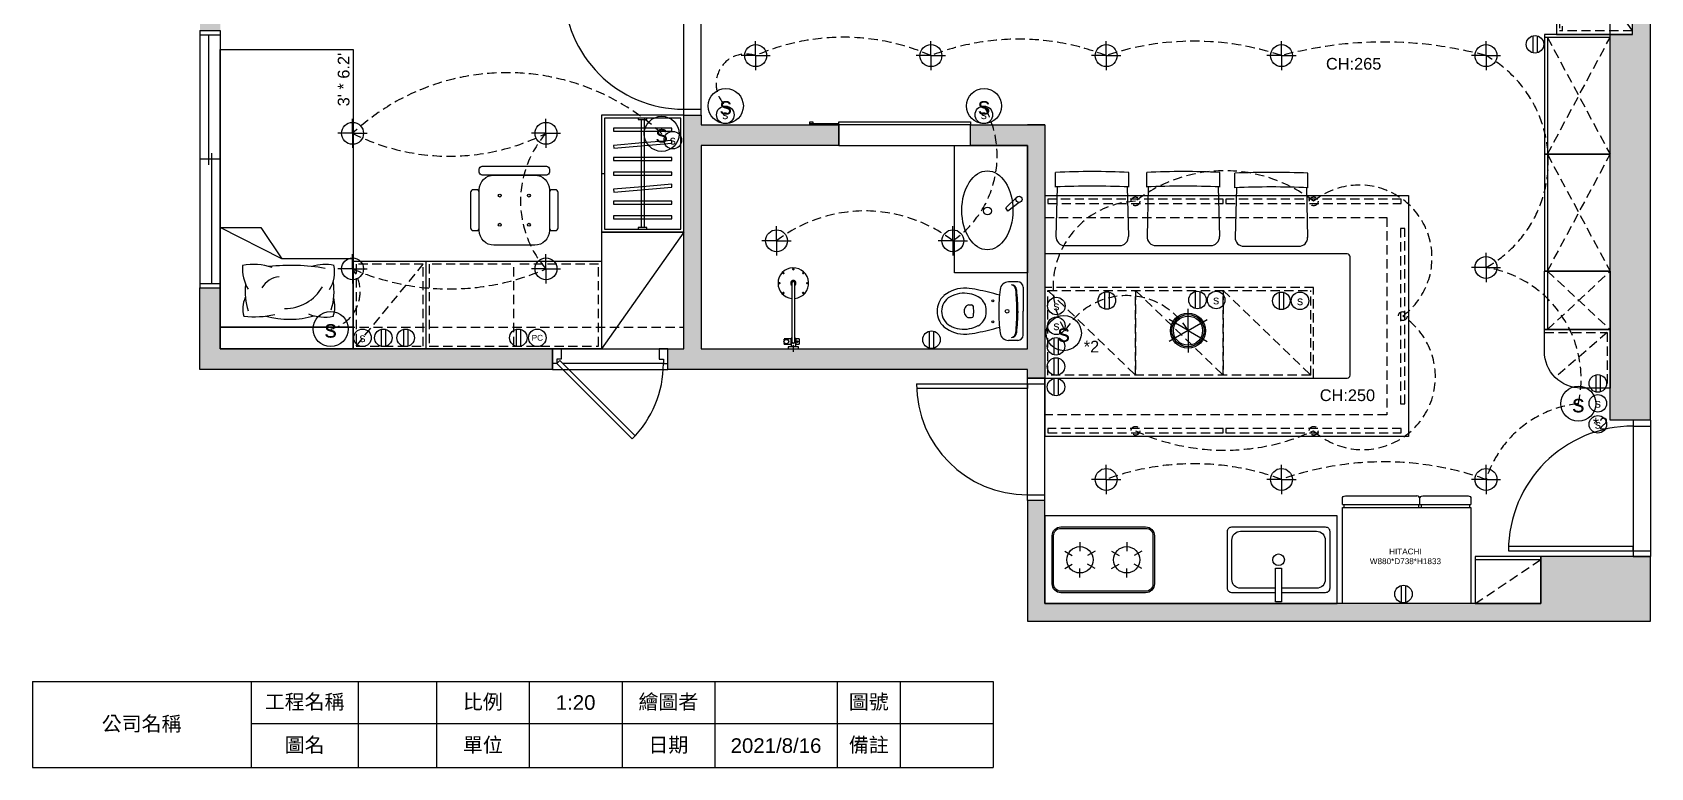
# Model space of a CAD drawing. Header units: millimetres. Extents: x 415 to 6095, y -1431 to 2703.
# Drawn here: x 2355 to 3463, y -335 to 168 of the extents above; entities that cross this region are included whole.
import ezdxf
from ezdxf.enums import TextEntityAlignment as Align
from ezdxf.lldxf.tags import DXFTag

# ---------------------------------------------------------------- set-up
doc = ezdxf.new("R2010")
doc.units = ezdxf.units.MM
doc.linetypes.add('HIDDEN', pattern=[9.525, 6.35, -3.175])
for name, color, linetype in [('02-結構樑', 251, 'HIDDEN'), ('03-結構牆', 8, 'Continuous'), ('04-門線', 94, 'Continuous'), ('05-窗線', 150, 'Continuous'), ('06-傢俱', 6, 'Continuous'), ('12-天花板', 120, 'Continuous'), ('13-線', 40, 'Continuous'), ('14-燈具', 40, 'Continuous')]:
    doc.layers.add(name, color=color, linetype=linetype)
doc.styles.get("Standard").update_dxf_attribs({"font": 'arial.ttf'})
tags = doc.linetypes.add('CENTER2', pattern=[28.575, 19.05, -3.175, 3.175, -3.175]).pattern_tags.tags
tags[10:11] = [DXFTag(74, 4), DXFTag(75, 0), DXFTag(340, '0'), DXFTag(46, 0.0), DXFTag(50, 0.0), DXFTag(44, 0.0), DXFTag(45, 0.0)]
tags[8:9] = [DXFTag(74, 4), DXFTag(75, 0), DXFTag(340, '0'), DXFTag(46, 0.0), DXFTag(50, 0.0), DXFTag(44, 0.0), DXFTag(45, 0.0)]
tags[6:7] = [DXFTag(74, 4), DXFTag(75, 0), DXFTag(340, '0'), DXFTag(46, 0.0), DXFTag(50, 0.0), DXFTag(44, 0.0), DXFTag(45, 0.0)]
tags[4:5] = [DXFTag(74, 4), DXFTag(75, 0), DXFTag(340, '0'), DXFTag(46, 0.0), DXFTag(50, 0.0), DXFTag(44, 0.0), DXFTag(45, 0.0)]

# ---------------------------------------------------------------- blocks, each defined once
blk = doc.blocks.new('門83')
at = {"layer": '04-門線'}
for p, q in [((-12, 0), (0, 0)), ((-12, -83.8), (-12, 0)), ((-12, -4), (0, -4)), ((0, -83.8), (0, 0)), ((-12, -79.8), (0, -79.8)), ((0, -83.8), (-12, -83.8))]:
    blk.add_line(p, q, dxfattribs=at)
blk.add_lwpolyline([(-87.8, -4), (-12, -4), (-12, -7), (-87.7, -7)], dxfattribs=at)
blk.add_arc((-12, -4), 75.8, 180, 270, dxfattribs=at)
blk = doc.blocks.new('門93')
at = {"layer": '04-門線'}
for p, q in [((0, 0), (-12, 0)), ((-12, 0), (-12, -93.3)), ((0, 0), (0, -93.3)), ((-12, -4), (0, -4)), ((-12, -89.3), (0, -89.3)), ((-12, -93.3), (0, -93.3))]:
    blk.add_line(p, q, dxfattribs=at)
blk.add_lwpolyline([(-97.3, -89.3), (-12, -89.3), (-12, -86.3), (-97.2, -86.3)], dxfattribs=at)
blk.add_arc((-12, -89.3), 85.3, 90, 180, dxfattribs=at)
blk = doc.blocks.new('*U74')
at = {"layer": '06-傢俱'}
blk.add_line((0, 3), (0, -3), dxfattribs=at)
blk = doc.blocks.new('*U75')
at = {"layer": '06-傢俱', "color": 0, "linetype": 'ByBlock', "lineweight": -2, "transparency": 16777216}
blk.add_blockref('*U74', (4089.8, -54.2), dxfattribs=at)
for p, rotation in [((4082, -58.7), 59.99999999999999), ((4082, -67.7), 120), ((4097.6, -58.7), 299.9999999999999), ((4097.6, -67.7), 240), ((4089.8, -72.2), 180)]:
    blk.add_blockref('*U74', p, dxfattribs=dict(at, rotation=rotation))
blk = doc.blocks.new('*U76')
at = {"layer": '06-傢俱'}
blk.add_line((0, 3), (0, -3), dxfattribs=at)
blk = doc.blocks.new('*U77')
at = {"layer": '06-傢俱', "color": 0, "linetype": 'ByBlock', "lineweight": -2, "transparency": 16777216}
blk.add_blockref('*U76', (4089.8, -54.2), dxfattribs=at)
for p, rotation in [((4082, -58.7), 59.99999999999999), ((4082, -67.7), 120), ((4097.6, -58.7), 299.9999999999999), ((4097.6, -67.7), 240), ((4089.8, -72.2), 180)]:
    blk.add_blockref('*U76', p, dxfattribs=dict(at, rotation=rotation))
blk = doc.blocks.new('爐子')
at = {"layer": '06-傢俱'}
for points in [[(6, 22.5), (64, 22.5, -0.414214), (70, 16.5), (70, -16.5, -0.414214), (64, -22.5), (6, -22.5, -0.414214), (0, -16.5), (0, 16.5, -0.414214)], [(6, 21.5), (64, 21.5, -0.414214), (69, 16.5), (69, -16.5, -0.414214), (64, -21.5), (6, -21.5, -0.414214), (1, -16.5), (1, 16.5, -0.414214)]]:
    blk.add_lwpolyline(points, format="xyb", close=True, dxfattribs=at)
for centre in [(19, 0), (51, 0)]:
    blk.add_circle(centre, 9, dxfattribs=at)
for name, p in [('*U75', (-4070.8, 63.2)), ('*U77', (-4038.8, 63.2))]:
    blk.add_blockref(name, p, dxfattribs=at)
blk = doc.blocks.new('水槽')
at = {"layer": '06-傢俱'}
for points in [[(33, -22.5), (3, -22.5, -0.414214), (0, -19.5), (0, 19.5, -0.414214), (3, 22.5), (67, 22.5, -0.414214), (70, 19.5), (70, -19.5, -0.414214), (67, -22.5), (37, -22.5)], [(33, -19.5), (9, -19.5, -0.414214), (3, -13.5), (3, 13.5, -0.414214), (9, 19.5), (61, 19.5, -0.414214), (67, 13.5), (67, -13.5, -0.414214), (61, -19.5), (37, -19.5)]]:
    blk.add_lwpolyline(points, format="xyb", dxfattribs=at)
blk.add_lwpolyline([(33, -5.7), (37, -5.7), (37, -28.7), (33, -28.7)], close=True, dxfattribs=at)
blk.add_circle((35, 0), 4, dxfattribs=at)
blk = doc.blocks.new('上下櫃')
at = {"layer": '06-傢俱'}
blk.add_line((-45, 30.2), (0, 30.2), dxfattribs=at)
at = {"layer": '06-傢俱', "linetype": 'HIDDEN'}
blk.add_line((-45, 0), (0, 30.2), dxfattribs=at)
at = {"layer": '06-傢俱'}
blk.add_lwpolyline([(0, 32.2), (-45, 32.2), (-45, 0), (0, 0)], close=True, dxfattribs=at)
blk = doc.blocks.new('冰箱')
at = {"layer": '06-傢俱'}
for p, q in [((0, 67.8), (88, 67.8)), ((1, 67.8), (1, 65.8)), ((52, 67.8), (52, 65.8)), ((54, 67.8), (54, 65.8)), ((87, 67.8), (87, 65.8)), ((0, 65.8), (88, 65.8))]:
    blk.add_line(p, q, dxfattribs=at)
for points in [[(0, 67.8), (0, 71.8, -0.414214), (2, 73.8), (51, 73.8)], [(53, 67.8), (53, 71.8, -0.414214), (55, 73.8), (86, 73.8, -0.414214), (88, 71.8), (88, 67.8)]]:
    blk.add_lwpolyline(points, format="xyb", dxfattribs=at)
blk.add_lwpolyline([(88, 65.8), (88, 0), (0, 0), (0, 65.8)], dxfattribs=at)
blk.add_arc((51, 71.8), 2, 0, 90, dxfattribs=at)
at = {"layer": '06-傢俱', "insert": (17.5, 37.7), "char_height": 4, "attachment_point": 1}
blk.add_mtext_dynamic_manual_height_columns('\\pxqc;HITACHI\\PW880*D738*H1833', width=51.235, gutter_width=20, heights=[11.7], dxfattribs=at)
blk = doc.blocks.new('椅子')
at = {"layer": '06-傢俱'}
for p, q in [((0, -10), (0, 0)), ((1, -10), (0.2, -43.9)), ((49, -10), (49.8, -43.9)), ((50, -10), (50, 0)), ((6.2, -50), (43.8, -50))]:
    blk.add_line(p, q, dxfattribs=at)
for centre, radius, start, end in [((25, -598.1), 598.7, 87.6066, 92.3934), ((25, -608.1), 598.7, 87.6066, 92.3934), ((6.2, -44), 6, 178.5679, 270), ((43.8, -44), 6, 270, 1.4321)]:
    blk.add_arc(centre, radius, start, end, dxfattribs=at)
blk = doc.blocks.new('*U57')
at = {"layer": '14-燈具'}
blk.add_line((0, -5), (0, 5), dxfattribs=at)
blk = doc.blocks.new('*U58')
at = {"layer": '14-燈具', "color": 0, "linetype": 'ByBlock', "lineweight": -2, "transparency": 16777216}
blk.add_blockref('*U57', (3428.2, 265.7), dxfattribs=at)
for p, rotation in [((3423.2, 260.7), 90), ((3428.2, 255.7), 180), ((3433.2, 260.7), 270)]:
    blk.add_blockref('*U57', p, dxfattribs=dict(at, rotation=rotation))
blk = doc.blocks.new('燈_崁燈直徑15')
at = {"layer": '14-燈具'}
blk.add_circle((0, 0), 7.5, dxfattribs=at)
blk.add_blockref('*U58', (-3428.2, -260.7), dxfattribs=at)
blk = doc.blocks.new('*U85')
at = {"layer": '14-燈具'}
blk.add_line((0, -7.5), (0, 7.5), dxfattribs=at)
blk = doc.blocks.new('*U86')
at = {"layer": '14-燈具', "color": 0, "linetype": 'ByBlock', "lineweight": -2, "transparency": 16777216}
for p, rotation in [((3954.5, 130.7), 59.99999999999999), ((3967.5, 130.7), 299.9999999999999), ((3954.5, 123.2), 120), ((3961, 119.4), 180), ((3967.5, 123.2), 240)]:
    blk.add_blockref('*U85', p, dxfattribs=dict(at, rotation=rotation))
blk.add_blockref('*U85', (3961, 134.4), dxfattribs=at)
blk = doc.blocks.new('吊燈')
at = {"layer": '14-燈具'}
for radius in [12, 11, 10]:
    blk.add_circle((0, 0), radius, dxfattribs=at)
blk.add_blockref('*U86', (-3961, -126.9), dxfattribs=at)
blk = doc.blocks.new('開關')
at = {"layer": '13-線'}
blk.add_circle((0, 0), 12, dxfattribs=at)
blk.add_text('s', height=12, dxfattribs=at).set_placement((0, 0), align=Align.MIDDLE)
blk = doc.blocks.new('插座')
at = {"layer": '13-線'}
for p, q in [((-3, 11.6), (-3, -11.6)), ((3, 11.6), (3, -11.6))]:
    blk.add_line(p, q, dxfattribs=at)
blk.add_circle((0, 0), 12, dxfattribs=at)
blk = doc.blocks.new('電視櫃')
at = {"layer": '06-傢俱'}
for p, q in [((-52, 0), (-52, -375)), ((-52, 0), (0, 0)), ((-15.2, -375), (-15.2, 0)), ((0, 0), (0, -2.5)), ((0, -2.5), (0, -39)), ((0, -2.5), (0, -75.5)), ((0, -75.5), (0, -148.5)), ((0, -226.2), (0, -148.5)), ((0, -299.2), (0, -226.2)), ((0, -372.2), (0, -299.2)), ((-52, -375), (0, -375)), ((0, -375), (-52, -375)), ((0, -375), (0, -372.2))]:
    blk.add_line(p, q, dxfattribs=at)
at = {"layer": '06-傢俱', "linetype": 'HIDDEN'}
for p, q in [((0, -2.5), (-50, -2.5)), ((-50, -2.5), (-50, -372.5)), ((-48, -148.5), (-48, -2.5)), ((0, -75.5), (-48, -2.5)), ((0, -75.5), (-50, -75.5)), ((0, -148.5), (-48, -75.5)), ((0, -148.5), (-50, -148.5)), ((0, -226.5), (-48, -148.5)), ((0, -226.5), (-50, -226.5)), ((-48, -226.5), (-48, -372.5)), ((0, -299.2), (-48, -226.5)), ((0, -299.5), (-50, -299.5)), ((0, -372.5), (-48, -299.5)), ((-48, -372.5), (-50, -372.5)), ((0, -372.5), (-48, -372.5))]:
    blk.add_line(p, q, dxfattribs=at)
blk = doc.blocks.new('櫥櫃')
at = {"layer": '06-傢俱'}
for p, q in [((0, 0), (-45, 0)), ((-45, 0), (-45, -2)), ((0, -2), (0, 0)), ((-43, -2), (-43, -202))]:
    blk.add_line(p, q, dxfattribs=at)
at = {"layer": '06-傢俱', "linetype": 'HIDDEN'}
for p, q in [((-43, -2), (0, -82)), ((-43, -82), (0, -2)), ((-43, -82), (0, -162)), ((-43, -162), (0, -82)), ((-43, -162), (0, -202)), ((-43, -202), (0, -162)), ((-45, -204), (-2, -204)), ((-2, -204), (-37.7, -234.7)), ((-2, -204), (-2, -242))]:
    blk.add_line(p, q, dxfattribs=at)
at = {"layer": '06-傢俱'}
for points in [[(0, -2), (-45, -2), (-45, -82), (0, -82)], [(0, -82), (-45, -82), (-45, -162), (0, -162)], [(-45, -162), (0, -162), (0, -162), (-45, -162)], [(-45, -162), (0, -162), (0, -202), (-45, -202)]]:
    blk.add_lwpolyline(points, close=True, dxfattribs=at)
blk.add_lwpolyline([(-45, -202), (0, -202), (0, -242), (-20, -242, -0.414214), (-45, -217)], format="xyb", close=True, dxfattribs=at)
blk = doc.blocks.new('燈_t5燈管4尺')
at = {"layer": '14-燈具', "linetype": 'HIDDEN'}
blk.add_lwpolyline([(-60, -1.5), (60, -1.5), (60, 1.5), (-60, 1.5)], close=True, dxfattribs=at)
blk.add_circle((0, 0), 3, dxfattribs=at)
blk = doc.blocks.new('門_右')
at = {"layer": '04-門線'}
for p, q in [((-90, 12), (0, 12)), ((-90, 12), (-90, 0)), ((-86, 12), (-86, 0)), ((-4, 12), (-4, 0)), ((0, 12), (0, 0)), ((-90, 0), (0, 0))]:
    blk.add_line(p, q, dxfattribs=at)
blk.add_lwpolyline([(-4, 94), (-4, 12), (-7, 12), (-7, 93.9)], dxfattribs=at)
blk.add_arc((-4, 12), 82, 90, 180, dxfattribs=at)
blk = doc.blocks.new('窗2片')
at = {"layer": '05-窗線'}
for p, q in [((0, 0), (0, -176.2)), ((0, 0), (14, 0)), ((14, 0), (14, -176.2)), ((0, -3), (14, -3)), ((6, -3), (6, -92.1)), ((14, -88.1), (0, -88.1)), ((8, -84.1), (8, -173.2)), ((0, -173.2), (14, -173.2)), ((0, -176.2), (14, -176.2))]:
    blk.add_line(p, q, dxfattribs=at)
blk = doc.blocks.new('窗_單開')
at = {"layer": '05-窗線'}
for p, q in [((79, 0), (0, 0)), ((0, 0), (0, -14)), ((79, 0), (79, -14)), ((3, -4), (71.8, -4)), ((79, -14), (0, -14))]:
    blk.add_line(p, q, dxfattribs=at)
for points in [[(24.4, 47.6), (76, -4), (73.9, -6.1), (22.3, 45.5)], [(0, -14), (6, -14), (6, -7), (3, -7), (3, -4), (0, -4), (0, -14)], [(79, -14), (73, -14), (73, -7), (76, -7), (76, -4), (79, -4), (79, -14)]]:
    blk.add_lwpolyline(points, dxfattribs=at)
blk.add_arc((76, -4), 73, 135, 180, dxfattribs=at)
blk = doc.blocks.new('線_網路出線')
at = {"layer": '13-線'}
blk.add_circle((0, 0), 12, dxfattribs=at)
blk.add_text('PC', height=8, dxfattribs=at).set_placement((0, 0), align=Align.MIDDLE)
blk = doc.blocks.new('單人床')
at = {"layer": '06-傢俱'}
for p, q in [((46.6, -42.1), (68, 0)), ((68, 0), (68, -27.7)), ((68, -27.7), (46.6, -42.1)), ((46.6, -91), (46.6, -42.1))]:
    blk.add_line(p, q, dxfattribs=at)
blk.add_lwpolyline([(0, 0), (190, 0), (190, -91), (0, -91)], close=True, dxfattribs=at)
for centre, radius, start, end in [((68.3, -23.4), 61.3, 173.2796, 193.0617), ((12.5, -32.8), 17.4, 64.1861, 106.831), ((23.8, -57.9), 40.9, 82.499, 108.131), ((40, -43.3), 28.1, 85.7796, 120.3407), ((2.3, -22.6), 40.5, 341.4258, 10.4654), ((67.5, -47.2), 62.2, 165.0075, 195.8596), ((19.8, -41.2), 14.5, 3.7217, 60.9838), ((42.2, -44.4), 29.5, 179.2149, 240.102), ((-88.2, -48.6), 130.4, 349.7574, 6.7491), ((37.4, -71.7), 30.6, 158.5341, 190.6005), ((12.8, -71.8), 30, 348.3726, 17.5995), ((14.1, -55.7), 22.7, 252.5276, 285.0289), ((24, -39.2), 38.7, 251.717, 280.4685), ((37.6, -56.5), 21.8, 237.1323, 282.1925)]:
    blk.add_arc(centre, radius, start, end, dxfattribs=at)
at = {"layer": '06-傢俱', "color": 6, "linetype": 'HIDDEN'}
blk.add_text("3' * 6.2'", height=8, dxfattribs=at).set_placement((169.3, -84.4), align=Align.MIDDLE)
blk = doc.blocks.new('單人櫃子')
at = {"layer": '06-傢俱', "color": 6}
for p, q in [((-29.2, -3), (-29.2, -77)), ((-27.2, -3), (-27.2, -77)), ((-56.3, -40), (-54.3, -40))]:
    blk.add_line(p, q, dxfattribs=at)
for points in [[(0, 0), (-56.3, 0), (-56.3, -80), (0, -80)], [(-2, -2), (-54.3, -2), (-54.3, -78), (-2, -78)], [(-8.2, -11), (-8.2, -9), (-28.2, -9), (-48.2, -9), (-48.2, -11)], [(-31.2, -2), (-31.2, -3), (-25.2, -3), (-25.2, -2), (-28.2, -2)], [(-8.1, -19.2), (-8.2, -17.3), (-28.2, -19), (-48.1, -20.7), (-47.9, -22.7)], [(-8.2, -31), (-8.2, -29), (-28.2, -29), (-48.2, -29), (-48.2, -31)], [(-8.2, -41), (-8.2, -39), (-28.2, -39), (-48.2, -39), (-48.2, -41)], [(-8.1, -49.2), (-8.2, -47.3), (-28.2, -49), (-48.1, -50.7), (-47.9, -52.7)], [(-8.2, -61), (-8.2, -59), (-28.2, -59), (-48.2, -59), (-48.2, -61)], [(-8.2, -71), (-8.2, -69), (-28.2, -69), (-48.2, -69), (-48.2, -71)], [(-31.2, -77), (-31.2, -78), (-25.2, -78), (-25.2, -77), (-28.2, -77)]]:
    blk.add_lwpolyline(points, close=True, dxfattribs=at)
blk = doc.blocks.new('椅子單人')
at = {"layer": '06-傢俱'}
for points in [[(-22, 30), (22, 30, -0.414214), (24, 28), (24, 26, -0.414214), (22, 24), (-22, 24, -0.414214), (-24, 26), (-24, 28, -0.414214)], [(-14, 24), (14, 24, -0.414214), (24, 14), (24, -14, -0.414214), (14, -24), (-14, -24, -0.414214), (-24, -14), (-24, 14, -0.414214)], [(-26, 14), (-28, 14, 0.414214), (-30, 12), (-30, -12, 0.414214), (-28, -14), (-26, -14, 0.414214), (-24, -12), (-24, 12, 0.414214)], [(28, 14), (26, 14, 0.414214), (24, 12), (24, -12, 0.414214), (26, -14), (28, -14, 0.414214), (30, -12), (30, 12, 0.414214)]]:
    blk.add_lwpolyline(points, format="xyb", close=True, dxfattribs=at)
for centre in [(-10, 10), (10, 10), (-10, -10), (10, -10)]:
    blk.add_circle(centre, 1, dxfattribs=at)
blk = doc.blocks.new('桌子')
at = {"layer": '06-傢俱', "linetype": 'HIDDEN'}
blk.add_line((60, 58), (60, 2), dxfattribs=at)
at = {"layer": '06-傢俱'}
blk.add_lwpolyline([(120, 60), (0, 60), (0, 0), (120, 0)], close=True, dxfattribs=at)
at = {"layer": '06-傢俱', "linetype": 'HIDDEN'}
blk.add_lwpolyline([(58, 2), (2, 2), (2, 58), (118, 58), (118, 2), (62, 2)], dxfattribs=at)
blk = doc.blocks.new('床矮櫃')
at = {"layer": '06-傢俱', "linetype": 'HIDDEN'}
for p, q in [((2, 58), (48, 58)), ((2, 2), (2, 58)), ((2, 58), (48, 2)), ((48, 58), (48, 2)), ((50, 60), (50, 0)), ((48, 2), (2, 2))]:
    blk.add_line(p, q, dxfattribs=at)
at = {"layer": '06-傢俱'}
blk.add_lwpolyline([(50, 60), (0, 60), (0, 0), (50, 0)], dxfattribs=at)
blk = doc.blocks.new('馬桶')
at = {"layer": '06-傢俱', "color": 6}
for p, q in [((0.04, 0.655), (0.223, 0.655)), ((0.405, 0.655), (0.223, 0.655)), ((0, 0.615), (0, 0.543)), ((0.223, 0.615), (0.211, 0.615)), ((0.223, 0.615), (0.234, 0.615)), ((0.445, 0.615), (0.445, 0.543)), ((0.175, 0.242), (0.175, 0.262)), ((0.271, 0.242), (0.271, 0.262))]:
    blk.add_line(p, q, dxfattribs=at)
for centre, radius in [((0.223, 0.533), 0.0135), ((0.223, 0.533), 0.0135), ((0.143, 0.425), 0.0075), ((0.303, 0.425), 0.0075)]:
    blk.add_circle(centre, radius, dxfattribs=at)
for centre, radius, start, end in [((0.04, 0.615), 0.04, 90, 180), ((0.405, 0.615), 0.04, 0, 90), ((0.064, 0.543), 0.064, 180, 263.2069), ((0.063, 0.566), 0.04, 96.2719, 180), ((0.062, 0.559), 0.04, 96.2141, 169.7572), ((0.223, -0.885), 1.493, 90, 96.3306), ((0.223, -0.885), 1.5, 90, 96.2719), ((0.223, -0.885), 1.5, 83.7281, 90), ((0.223, -0.885), 1.493, 83.6694, 90), ((0.382, 0.566), 0.04, 0, 83.7281), ((0.383, 0.559), 0.04, 10.2428, 83.7859), ((0.381, 0.543), 0.064, 276.7931, 0), ((0.223, 1.874), 1.404, 263.2069, 270), ((2.509, -0.195), 2.5, 164.456, 168.4256), ((0.216, 0.259), 0.116, 96.2419, 152.5973), ((0.223, 0.195), 0.18, 90, 96.2419), ((0.223, 1.874), 1.404, 270, 276.7931), ((0.223, 0.195), 0.18, 83.7581, 90), ((0.23, 0.259), 0.116, 27.4027, 83.7581), ((-2.064, -0.195), 2.5, 11.5744, 15.544), ((0.646, 0.179), 0.6, 167.7093, 175.6206), ((0.302, 0.204), 0.216, 168.3805, 209.1161), ((0.335, 0.197), 0.25, 152.5973, 168.3805), ((0.19, 0.262), 0.015, 96.6492, 180), ((0.223, -0.021), 0.3, 90, 96.6492), ((0.223, -0.021), 0.3, 83.3508, 90), ((0.256, 0.262), 0.015, 0, 83.3508), ((0.11, 0.197), 0.25, 11.6195, 27.4027), ((0.144, 0.204), 0.216, 330.8839, 11.6195), ((-0.201, 0.179), 0.6, 4.3794, 12.2907), ((0.307, 0.215), 0.26, 177.6972, 218.7131), ((0.205, 0.242), 0.03, 180, 233.1301), ((0.223, 0.266), 0.06, 233.1301, 270), ((0.223, 0.266), 0.06, 270, 306.8699), ((0.241, 0.242), 0.03, 306.8699, 0), ((0.138, 0.215), 0.26, 321.2869, 2.3028), ((0.223, 0.16), 0.16, 222.4362, 270), ((0.223, 0.16), 0.126, 209.1161, 270), ((0.223, 0.16), 0.126, 270, 330.8839), ((0.223, 0.16), 0.16, 270, 317.5638)]:
    blk.add_arc(centre, radius, start, end, dxfattribs=at)
blk = doc.blocks.new('洗手台')
at = {"layer": '06-傢俱', "color": 6, "lineweight": 5}
for p, q in [((0, 0.466), (0.817, 0.466)), ((0, 0), (0, 0.466)), ((0.817, 0.466), (0.817, 0)), ((0.817, 0.466), (0.817, 0.076)), ((0.4, 0.329), (0.332, 0.398)), ((0.366, 0.413), (0.421, 0.342)), ((0.421, 0.342), (0.4, 0.329)), ((0.817, 0), (0, 0))]:
    blk.add_line(p, q, dxfattribs=at)
for centre, radius in [((0.346, 0.413), 0.0201), ((0.42, 0.211), 0.0251)]:
    blk.add_circle(centre, radius, dxfattribs=at)
blk.add_ellipse((0.416, 0.21), major_axis=(-0.253, 0), ratio=0.646622, dxfattribs=at)
blk = doc.blocks.new('23')
at = {"linetype": 'Continuous'}
for p, q in [((12572, 14751), (12550, 14751)), ((12550, 14715), (12550, 14750)), ((12624, 14783), (12554, 14783)), ((12554, 14783), (12554, 14769)), ((12555, 14768), (12624, 14768)), ((12572, 14751), (12572, 14715)), ((12573, 14745), (12572, 14745)), ((12573, 14768), (12573, 14718)), ((12573, 14715), (12573, 14751)), ((12573, 14751), (12573, 14751)), ((12587, 14763), (12588, 14765)), ((12588, 14762), (12587, 14763)), ((12587, 14744), (12591, 14744)), ((12587, 14744), (12592, 14744)), ((12587, 14744), (12587, 14744)), ((12587, 14744), (12587, 14744)), ((12587, 14744), (12587, 14744)), ((12588, 14765), (12590, 14765)), ((12590, 14762), (12588, 14762)), ((12590, 14765), (12591, 14763)), ((12591, 14763), (12590, 14762)), ((12592, 14744), (12591, 14744)), ((12591, 14744), (12591, 14744)), ((12592, 14744), (12592, 14744)), ((12605, 14718), (12605, 14768)), ((12605, 14715), (12605, 14751)), ((12605, 14751), (12605, 14751)), ((12606, 14746), (12605, 14746)), ((12606, 14715), (12606, 14751)), ((12651, 14751), (12606, 14751)), ((12625, 14769), (12625, 14783)), ((12651, 14741), (12651, 14741)), ((12652, 14750), (12652, 14745)), ((12652, 14742), (12652, 14745)), ((12550, 14715), (12572, 14715)), ((12572, 14721), (12573, 14721)), ((12573, 14718), (12573, 14710)), ((12573, 14715), (12573, 14715)), ((12574, 14718), (12578, 14718)), ((12578, 14733), (12578, 14692)), ((12578, 14692), (12578, 14373)), ((12600, 14692), (12600, 14733)), ((12600, 14718), (12605, 14718)), ((12600, 14373), (12600, 14692)), ((12605, 14720), (12606, 14720)), ((12605, 14710), (12605, 14718)), ((12605, 14715), (12605, 14715)), ((12606, 14715), (12651, 14715)), ((12630, 14719), (12630, 14718)), ((12630, 14718), (12630, 14718)), ((12632, 14718), (12632, 14717)), ((12634, 14717), (12634, 14717)), ((12636, 14717), (12636, 14717)), ((12636, 14717), (12636, 14716)), ((12638, 14716), (12638, 14717)), ((12639, 14717), (12639, 14717)), ((12640, 14717), (12640, 14717)), ((12642, 14717), (12642, 14718)), ((12643, 14718), (12643, 14718)), ((12644, 14718), (12644, 14719)), ((12645, 14719), (12645, 14719)), ((12651, 14724), (12651, 14724)), ((12652, 14721), (12652, 14724)), ((12652, 14721), (12652, 14716)), ((12521, 14402), (12520, 14401)), ((12522, 14401), (12521, 14402)), ((12524, 14403), (12522, 14401)), ((12522, 14400), (12525, 14403)), ((12654, 14403), (12656, 14400)), ((12657, 14401), (12654, 14403)), ((12658, 14402), (12657, 14401)), ((12658, 14401), (12658, 14402)), ((12492, 14333), (12492, 14332)), ((12493, 14333), (12492, 14333)), ((12492, 14332), (12493, 14332)), ((12493, 14337), (12493, 14333)), ((12494, 14334), (12493, 14334)), ((12493, 14334), (12494, 14334)), ((12493, 14333), (12493, 14332)), ((12493, 14332), (12494, 14332)), ((12493, 14332), (12493, 14329)), ((12494, 14332), (12493, 14332)), ((12494, 14333), (12494, 14337)), ((12496, 14333), (12494, 14333)), ((12494, 14332), (12496, 14332)), ((12494, 14329), (12494, 14332)), ((12495, 14332), (12495, 14333)), ((12496, 14332), (12496, 14333)), ((12519, 14397), (12522, 14400)), ((12521, 14400), (12519, 14398)), ((12521, 14402), (12520, 14401)), ((12520, 14401), (12521, 14400)), ((12520, 14400), (12521, 14399)), ((12521, 14399), (12520, 14400)), ((12523, 14401), (12522, 14402)), ((12522, 14402), (12523, 14401)), ((12522, 14400), (12523, 14399)), ((12523, 14399), (12522, 14400)), ((12522, 14399), (12523, 14400)), ((12523, 14399), (12523, 14399)), ((12573, 14341), (12573, 14336)), ((12573, 14336), (12573, 14330)), ((12573, 14330), (12573, 14325)), ((12578, 14373), (12578, 14333)), ((12585, 14321), (12583, 14321)), ((12585, 14321), (12594, 14321)), ((12595, 14321), (12594, 14321)), ((12600, 14333), (12600, 14373)), ((12605, 14336), (12605, 14341)), ((12605, 14336), (12605, 14330)), ((12605, 14325), (12605, 14330)), ((12655, 14401), (12656, 14402)), ((12656, 14400), (12655, 14399)), ((12655, 14399), (12656, 14399)), ((12656, 14402), (12656, 14401)), ((12656, 14399), (12657, 14400)), ((12656, 14400), (12656, 14399)), ((12658, 14401), (12657, 14402)), ((12657, 14400), (12658, 14401)), ((12657, 14399), (12658, 14400)), ((12660, 14398), (12657, 14400)), ((12657, 14400), (12659, 14397)), ((12658, 14400), (12657, 14399)), ((12684, 14333), (12683, 14333)), ((12683, 14333), (12683, 14332)), ((12683, 14332), (12684, 14332)), ((12684, 14337), (12684, 14333)), ((12685, 14334), (12684, 14334)), ((12684, 14334), (12685, 14334)), ((12684, 14333), (12684, 14332)), ((12684, 14332), (12685, 14332)), ((12684, 14332), (12684, 14329)), ((12685, 14332), (12684, 14332)), ((12685, 14333), (12685, 14337)), ((12687, 14333), (12685, 14333)), ((12685, 14329), (12685, 14332)), ((12685, 14332), (12687, 14332)), ((12686, 14332), (12686, 14333)), ((12687, 14332), (12687, 14333)), ((12519, 14268), (12521, 14265)), ((12522, 14266), (12519, 14268)), ((12521, 14267), (12520, 14266)), ((12520, 14266), (12521, 14267)), ((12520, 14265), (12521, 14264)), ((12521, 14265), (12520, 14264)), ((12520, 14264), (12521, 14264)), ((12521, 14264), (12522, 14265)), ((12523, 14267), (12522, 14266)), ((12523, 14266), (12522, 14267)), ((12522, 14265), (12523, 14266)), ((12525, 14263), (12522, 14265)), ((12522, 14264), (12523, 14265)), ((12522, 14265), (12524, 14262)), ((12523, 14265), (12522, 14264)), ((12523, 14266), (12523, 14267)), ((12589, 14238), (12585, 14238)), ((12585, 14237), (12589, 14237)), ((12588, 14238), (12588, 14237)), ((12588, 14237), (12588, 14238)), ((12590, 14239), (12589, 14239)), ((12589, 14239), (12589, 14238)), ((12590, 14239), (12589, 14239)), ((12589, 14237), (12589, 14235)), ((12589, 14236), (12590, 14236)), ((12589, 14235), (12590, 14235)), ((12590, 14238), (12590, 14239)), ((12593, 14238), (12590, 14238)), ((12590, 14237), (12590, 14238)), ((12590, 14238), (12590, 14237)), ((12590, 14237), (12593, 14237)), ((12590, 14235), (12590, 14237)), ((12654, 14262), (12657, 14265)), ((12656, 14265), (12654, 14263)), ((12656, 14267), (12655, 14266)), ((12655, 14266), (12656, 14265)), ((12656, 14264), (12655, 14265)), ((12657, 14266), (12656, 14267)), ((12656, 14267), (12656, 14266)), ((12656, 14265), (12656, 14264)), ((12659, 14268), (12657, 14266)), ((12657, 14265), (12660, 14268)), ((12658, 14266), (12657, 14267)), ((12657, 14267), (12658, 14266)), ((12658, 14264), (12657, 14265)), ((12657, 14264), (12658, 14265)), ((12657, 14265), (12658, 14264)), ((12658, 14264), (12658, 14264))]:
    blk.add_line(p, q, dxfattribs=at)
at = {"linetype": 'CENTER2'}
for p, q in [((12609, 14783), (12569, 14783)), ((12589, 14803), (12589, 14763))]:
    blk.add_line(p, q, dxfattribs=at)
at = {"linetype": 'Continuous'}
for centre, radius in [((12561, 14733), 5.1), ((12561, 14733), 5), ((12589, 14763), 2.46), ((12589, 14763), 1.8), ((12637, 14733), 16), ((12637, 14733), 15.3), ((12637, 14733), 15.2), ((12522, 14400), 3.77), ((12657, 14400), 3.77), ((12494, 14333), 3.77), ((12685, 14333), 3.77), ((12522, 14265), 3.77), ((12589, 14237), 3.77), ((12657, 14265), 3.77)]:
    blk.add_circle(centre, radius, dxfattribs=at)
for centre, radius, start, end in [((12550, 14750), 0.5, 90, 180), ((12554, 14783), 0.2, 90, 180), ((12555, 14769), 1, 180, 270), ((12572, 14751), 0.2, 0, 90), ((12589, 14733), 11.3, 102.8009, 192.9045), ((12589, 14733), 11, 0, 180), ((12589, 14763), 3, 255, 195), ((12589, 14763), 2.5, 149.2603, 210.8108), ((12589, 14763), 2.5, 0, 19.3146), ((12589, 14763), 2.5, 330.5025, 0), ((12589, 14733), 11.3, 0, 77.2162), ((12624, 14783), 0.2, 0, 90), ((12624, 14769), 1, 270, 0), ((12651, 14750), 0.8, 0, 90), ((12651, 14742), 0.8, 270, 0), ((12550, 14715), 0.5, 180, 270), ((12572, 14715), 0.2, 270, 0), ((12574, 14718), 0.2, 180, 270), ((12574, 14718), 0.2, 90, 180), ((12574, 14710), 0.2, 180, 262.9118), ((12589, 14834), 125, 262.9118, 264.9514), ((12589, 14733), 11.3, 347.1807, 0), ((12589, 14834), 125, 275.0486, 277.0882), ((12604, 14718), 0.2, 0, 90), ((12605, 14718), 0.2, 270, 0), ((12604, 14710), 0.2, 277.0882, 0), ((12630, 14718), 0.5, 180.0171, 245.8523), ((12637, 14733), 17, 246.6748, 248.642), ((12637, 14733), 16.3, 251.4029, 260.45), ((12637, 14733), 17, 253.8248, 258.9605), ((12635, 14723), 6.52, 254.9913, 264.3574), ((12634, 14717), 0.424, 282.9312, 360), ((12637, 14733), 17, 260.7281, 265.7607), ((12636, 14722), 6.42, 262.3904, 271.1481), ((12637, 14733), 17, 267.5002, 272.5025), ((12636, 14723), 6.9, 270.5306, 270.8322), ((12636, 14716), 0.472, 288.2811, 298.5261), ((12638, 14716), 0.296, 245.7309, 276.446), ((12638, 14716), 0.472, 241.4739, 251.7189), ((12638, 14723), 6.9, 269.1678, 277.3385), ((12638, 14722), 6.42, 268.8519, 269.2212), ((12638, 14716), 0.532, 272.4997, 360), ((12637, 14733), 17, 276.6843, 279.2719), ((12637, 14733), 16.3, 279.55, 288.5971), ((12637, 14733), 17, 281.0395, 286.1752), ((12640, 14717), 0.424, 180, 257.0688), ((12640, 14717), 0.318, 253.3309, 282.3461), ((12640, 14723), 6.56, 275.6813, 284.9937), ((12640, 14723), 6.52, 275.6426, 275.8905), ((12637, 14733), 17, 291.3564, 293.3252), ((12637, 14733), 17, 291.3564, 293.3252), ((12637, 14733), 17, 291.3564, 293.3252), ((12637, 14733), 17, 291.3564, 293.3252), ((12651, 14724), 0.8, 0, 90), ((12651, 14716), 0.8, 270, 0), ((12589, 14333), 105, 96.0134, 0), ((12589, 14333), 105, 96.0163, 0), ((12522, 14400), 3.75, 52.6623, 217.3377), ((12522, 14400), 3.75, 232.6623, 37.3377), ((12522, 14400), 2.95, 35.2417, 54.7583), ((12589, 14333), 105, 0, 83.9866), ((12589, 14333), 105, 0, 83.9837), ((12657, 14400), 3.75, 142.6623, 307.3377), ((12657, 14400), 3.75, 322.6623, 127.3377), ((12657, 14400), 2.95, 125.2417, 144.7583), ((12494, 14333), 3.75, 97.6623, 262.3377), ((12494, 14333), 2.95, 80.2417, 99.7583), ((12494, 14333), 2.95, 260.2417, 279.7583), ((12494, 14333), 3.75, 277.6623, 82.3377), ((12522, 14400), 2.95, 215.2417, 234.7583), ((12589, 14333), 18.1, 127.3052, 0), ((12589, 14333), 18, 156.4435, 203.5565), ((12589, 14333), 18, 127.6699, 156.4435), ((12589, 14333), 16.4, 132.2443, 167.9269), ((12579, 14338), 6.74, 149.0142, 158.6471), ((12589, 14333), 16.4, 192.0731, 347.9269), ((12589, 14333), 18, 203.5565, 336.4435), ((12579, 14328), 7.29, 201.7179, 210.6195), ((12589, 14333), 14.7, 138.4433, 0), ((12589, 14333), 13.5, 144.5691, 0), ((12589, 14333), 13.3, 145.7987, 244.4562), ((12589, 14333), 11, 180, 0), ((12589, 14333), 13.3, 295.5438, 34.2013), ((12589, 14333), 18.1, 0, 52.6948), ((12589, 14333), 18, 23.5565, 52.3301), ((12589, 14333), 16.4, 12.0731, 47.7557), ((12589, 14333), 14.7, 0, 41.5567), ((12589, 14333), 13.5, 0, 35.4309), ((12599, 14337), 7.29, 21.7179, 30.6195), ((12599, 14328), 6.74, 329.0149, 338.6478), ((12589, 14333), 18, 336.4435, 23.5565), ((12657, 14400), 2.95, 305.2417, 324.7583), ((12685, 14333), 3.75, 97.6623, 262.3377), ((12685, 14333), 2.95, 80.2417, 99.7583), ((12685, 14333), 2.95, 260.2417, 279.7583), ((12685, 14333), 3.75, 277.6623, 82.3377), ((12522, 14265), 3.75, 142.6623, 307.3377), ((12522, 14265), 3.75, 322.6623, 127.3377), ((12522, 14265), 2.95, 125.2417, 144.7583), ((12522, 14265), 2.95, 305.2417, 324.7583), ((12589, 14237), 3.75, 7.6623, 172.3377), ((12589, 14237), 3.75, 187.6623, 352.3377), ((12589, 14237), 2.95, 170.2417, 189.7583), ((12589, 14237), 2.95, 350.2417, 9.7583), ((12657, 14265), 3.75, 52.6623, 217.3377), ((12657, 14265), 3.75, 232.6623, 37.3377), ((12657, 14265), 2.95, 215.2417, 234.7583), ((12657, 14265), 2.95, 35.2417, 54.7583)]:
    blk.add_arc(centre, radius, start, end, dxfattribs=at)
for points, knots in [([(12592, 14763), (12592, 14763), (12592, 14762), (12591, 14761), (12590, 14760), (12589, 14760), (12588, 14760), (12587, 14761), (12586, 14762), (12586, 14763), (12586, 14764), (12587, 14765), (12588, 14766), (12589, 14766), (12590, 14766), (12591, 14765), (12592, 14764), (12592, 14764), (12592, 14763)], [0, 0, 0, 0, 0.061717, 0.123944, 0.186782, 0.250021, 0.31327, 0.376083, 0.438339, 0.500151, 0.561816, 0.623959, 0.686808, 0.750105, 0.813395, 0.876226, 0.938353, 1, 1, 1, 1]), ([(12630, 14718), (12630, 14718), (12630, 14718), (12630, 14718), (12630, 14717), (12630, 14717), (12631, 14717)], [0, 0, 0, 0, 0.244635, 0.5, 0.755365, 1, 1, 1, 1]), ([(12631, 14717), (12631, 14717), (12631, 14717), (12631, 14717), (12632, 14717), (12632, 14717), (12632, 14717), (12632, 14717), (12632, 14717), (12632, 14717)], [0, 0, 0, 0, 0.0976423, 0.2005896, 0.3062547, 0.4131645, 0.5357573, 0.682265, 0.7644782, 0.7644782, 0.7644782, 0.7644782]), ([(12632, 14717), (12632, 14717), (12632, 14717), (12632, 14717), (12632, 14717), (12632, 14717), (12633, 14717)], [0, 0, 0, 0, 0.243401, 0.5, 0.756599, 1, 1, 1, 1]), ([(12634, 14716), (12634, 14716), (12634, 14716), (12634, 14716), (12634, 14716)], [0.6476392, 0.6476392, 0.6476392, 0.6476392, 0.7579179, 1, 1, 1, 1]), ([(12636, 14716), (12636, 14716), (12636, 14716), (12636, 14716), (12636, 14716), (12636, 14716), (12636, 14716)], [0, 0, 0, 0, 0.240664, 0.5, 0.759336, 1, 1, 1, 1]), ([(12640, 14716), (12640, 14716), (12640, 14716), (12640, 14716), (12640, 14716)], [0, 0, 0, 0, 0.2420821, 0.3523608, 0.3523608, 0.3523608, 0.3523608]), ([(12642, 14717), (12642, 14717), (12642, 14717), (12643, 14717), (12643, 14717), (12643, 14717), (12643, 14717), (12643, 14717), (12643, 14717), (12643, 14717)], [0.2341512, 0.2341512, 0.2341512, 0.2341512, 0.3199573, 0.4662754, 0.5919189, 0.7019131, 0.8073592, 0.9086228, 1, 1, 1, 1]), ([(12642, 14717), (12642, 14717), (12642, 14717), (12642, 14717), (12642, 14717), (12642, 14717), (12642, 14717)], [0, 0, 0, 0, 0.243401, 0.5, 0.756599, 1, 1, 1, 1]), ([(12644, 14717), (12644, 14717), (12644, 14717), (12644, 14718), (12644, 14718), (12644, 14718), (12644, 14718)], [0, 0, 0, 0, 0.244635, 0.5, 0.755365, 1, 1, 1, 1])]:
    blk.add_open_spline(points, degree=3, knots=knots, dxfattribs=at)
blk = doc.blocks.new('蓮蓬頭')
blk.add_blockref('23', (-12589, -14783))
blk = doc.blocks.new('*T132')
at = {"layer": '03-結構牆', "color": 0, "linetype": 'ByBlock', "lineweight": -2, "transparency": 16777216}
for p, q in [((0, 0), (657.7, 0)), ((0, 0), (0, -58.9)), ((149.7, 0), (149.7, -58.9)), ((223.1, 0), (223.1, -58.9)), ((276.7, 0), (276.7, -58.9)), ((340.2, 0), (340.2, -58.9)), ((403.7, 0), (403.7, -58.9)), ((467.2, 0), (467.2, -58.9)), ((551, 0), (551, -58.9)), ((594.2, 0), (594.2, -58.9)), ((657.7, 0), (657.7, -58.9)), ((149.7, -28.8), (657.7, -28.8)), ((0, -58.9), (657.7, -58.9))]:
    blk.add_line(p, q, dxfattribs=at)
at = {"layer": '03-結構牆', "color": 0, "transparency": 16777216, "char_height": 10, "attachment_point": 5}
for s, insert, width in [('{\\fPMingLiU|b0|i0|c136|p18;工程名稱}', (186.4, -14.4), 70.459), ('{\\fPMingLiU|b0|i0|c136|p18;比例}', (308.4, -14.4), 60.5), ('1:20', (371.9, -14.4), 60.5), ('{\\fPMingLiU|b0|i0|c136|p18;繪圖者}', (435.4, -14.4), 60.5), ('{\\fPMingLiU|b0|i0|c136|p18;圖號}', (572.6, -14.4), 40.155), ('{\\fPMingLiU|b0|i0|c136|p18;公司名稱}', (74.8, -29.4), 146.68), ('{\\fPMingLiU|b0|i0|c136|p18;圖名}', (186.4, -43.9), 70.459), ('{\\fPMingLiU|b0|i0|c136|p18;單位}', (308.4, -43.9), 60.5), ('{\\fPMingLiU|b0|i0|c136|p18;日期}', (435.4, -43.9), 60.5), ('2021/8/16', (509.1, -43.9), 80.845), ('{\\fPMingLiU|b0|i0|c136|p18;備註}', (572.6, -43.9), 40.155)]:
    blk.add_mtext(s, dxfattribs=dict(at, insert=insert, width=width))

msp = doc.modelspace()

# ---------------------------------------------------------------- hatches: boundary and pattern name
at = {"layer": '03-結構牆'}
h = msp.add_hatch(color=256, dxfattribs=at)
h.dxf.hatch_style = 1
h.paths.add_polyline_path([(2917.34, 618.58), (2703.54, 618.58), (2703.54, 604.58), (2746.94, 604.58), (2746.94, 559.58), (2760.94, 559.58), (2760.94, 604.58), (2903.34, 604.58), (2903.34, 559.58), (2905.34, 559.58), (2917.34, 559.58), (2917.34, 604.58)])
h.paths.add_polyline_path([(2624.54, 618.58), (2470.04, 618.58), (2470.04, 474.58), (2484.04, 474.58), (2484.04, 604.58), (2624.54, 604.58)])
h.paths.add_polyline_path([(2813.34, 213.78), (2484.04, 213.78), (2484.04, 298.38), (2470.04, 298.38), (2470.04, 169.78), (2484.04, 169.78), (2484.04, 201.78), (2813.34, 201.78)])
h.paths.add_polyline_path([(2917.34, 559.58), (2905.34, 559.58), (2903.34, 559.58), (2903.34, 557.58), (2903.34, 556.05), (2903.34, 326.7), (2853.34, 326.7), (2835.94, 326.78), (2835.94, 314.78), (2903.34, 314.78), (2903.34, 213.78), (2903.34, 201.78), (2917.34, 201.78), (2917.34, 213.78)])
h.paths.add_polyline_path([(2760.94, 559.58), (2746.94, 559.58), (2746.94, 314.78), (2760.94, 314.78), (2760.94, 326.78)])
h.paths.add_polyline_path([(3154.34, 236.98), (3154.34, 541.98), (3156.34, 541.98), (3156.34, 554.48), (3156.34, 618.58), (3124.84, 618.58), (3112.34, 618.58), (3093.54, 618.58), (3093.54, 604.58), (3142.21, 604.58), (3142.34, 604.58), (3142.34, 213.78), (3086.04, 213.78), (3007.34, 213.78), (3007.34, 201.78), (3154.34, 201.78)])
h.paths.add_polyline_path([(3463.24, 554.48), (3450.74, 554.48), (3386.34, 554.48), (3386.34, 541.98), (3450.74, 541.98), (3450.74, 539.48), (3450.74, 502.98), (3450.74, 466.48), (3450.74, 393.48), (3450.74, 315.78), (3450.74, 242.78), (3450.74, 169.78), (3450.74, 166.98), (3435.54, 166.98), (3435.54, 164.98), (3435.54, 84.98), (3435.54, 4.98), (3435.54, -35.02), (3435.54, -75.02), (3435.54, -97.02), (3463.24, -97.02)])
h.paths.add_polyline_path([(3463.24, -190.32), (3451.24, -190.32), (3449.24, -190.32), (3388.14, -190.32), (3388.14, -222.52), (3343.14, -222.52), (3048.54, -222.52), (3048.54, -152.02), (3036.54, -152.02), (3036.54, -234.52), (3463.24, -234.52)])
h.paths.add_polyline_path([(3048.54, 105.08), (3012.54, 105.08, -0.0508926), (3015.47, 91.08), (3036.54, 91.08), (3036.54, -48.22), (2813.34, -48.22), (2813.34, 91.08), (2907.58, 91.08), (2907.58, 105.08), (2887.58, 105.08), (2813.34, 105.08), (2813.34, 111.78), (2801.34, 111.78), (2801.34, 31.78), (2801.34, -48.22), (2790.41, -48.22), (2790.41, -62.22), (3036.54, -62.22), (3036.54, -68.22), (3048.54, -68.22)])
h.paths.add_polyline_path([(2711.41, -48.22), (2625.04, -48.22), (2575.04, -48.22), (2484.04, -48.22), (2484.04, -6.42), (2470.04, -6.42), (2470.04, -62.22), (2711.41, -62.22)])
h = msp.add_hatch(color=256, dxfattribs=at)
h.dxf.hatch_style = 1
h.paths.add_polyline_path([(3012.54, 105.08), (2997.58, 105.08), (2997.58, 91.08), (3015.47, 91.08, 0.0508926)])

# ---------------------------------------------------------------- linework, layer by layer
at = {"layer": '02-結構樑'}
msp.add_line((2484.04, -33.22), (2801.34, -33.22), dxfattribs=at)
at = {"layer": '03-結構牆'}
for p, q in [((3463.24, -97.02), (3463.24, 554.48)), ((2907.58, 91.08), (2907.58, 105.08)), ((2997.58, 91.08), (2997.58, 105.08)), ((3048.54, 105.08), (3036.54, 105.08)), ((3463.24, -97.02), (3435.54, -97.02)), ((3463.24, -97.02), (3449.24, -97.02))]:
    msp.add_line(p, q, dxfattribs=at)
for points in [[(3435.54, -97.02), (3435.54, 166.98), (3435.54, 166.98), (3450.74, 166.98), (3450.74, 236.98), (3450.74, 315.48), (3450.74, 393.48), (3450.74, 466.48), (3450.74, 539.48), (3450.74, 541.98), (3386.34, 541.98)], [(2997.58, 105.08), (3048.54, 105.08), (3048.54, -68.22), (3036.54, -68.22), (3036.54, -62.22), (2790.41, -62.22), (2790.41, -48.22), (2801.34, -48.22), (2801.34, 91.08), (2801.34, 111.78), (2813.34, 111.78), (2813.34, 105.08), (2907.58, 105.08)], [(2907.58, 91.08), (2813.34, 91.08), (2813.34, -48.22), (3036.54, -48.22), (3036.54, 91.08), (2997.58, 91.08)]]:
    msp.add_lwpolyline(points, dxfattribs=at)
for points in [[(2711.41, -62.22), (2470.04, -62.22), (2470.04, -6.42), (2484.04, -6.42), (2484.04, -48.22), (2711.41, -48.22)], [(3388.14, -222.52), (3048.54, -222.52), (3048.54, -152.02), (3036.54, -152.02), (3036.54, -234.52), (3463.24, -234.52), (3463.24, -190.32), (3449.24, -190.32), (3388.14, -190.32)]]:
    msp.add_lwpolyline(points, close=True, dxfattribs=at)
at = {"layer": '04-門線'}
for p, q in [((2887.58, 106.08), (2887.58, 107.08)), ((2887.58, 107.08), (2889.58, 107.08)), ((2887.58, 105.08), (2887.58, 106.08)), ((2887.58, 106.08), (2907.58, 106.08)), ((2907.58, 105.08), (2887.58, 105.08)), ((2889.58, 107.08), (2889.58, 106.08))]:
    msp.add_line(p, q, dxfattribs=at)
for points in [[(2997.58, 105.08), (2907.58, 105.08), (2907.58, 107.08), (2997.58, 107.08)], [(2997.58, 91.08), (2997.58, 105.08), (2907.58, 105.08), (2907.58, 91.08)]]:
    msp.add_lwpolyline(points, close=True, dxfattribs=at)
at = {"layer": '06-傢俱'}
msp.add_line((2801.34, 31.78), (2745.04, -48.22), dxfattribs=at)
at = {"layer": '06-傢俱', "linetype": 'HIDDEN'}
for p, q in [((3050.54, -8.22), (3230.54, -8.22)), ((3050.54, -66.22), (3050.54, -8.22)), ((3050.54, -8.22), (3110.54, -66.22)), ((3170.54, -6.22), (3110.54, -6.22)), ((3110.54, -8.22), (3110.54, -66.22)), ((3110.54, -8.22), (3170.54, -66.22)), ((3170.54, -66.22), (3170.54, -8.22)), ((3170.54, -8.22), (3230.54, -66.22)), ((3230.54, -66.22), (3230.54, -8.22)), ((3230.54, -66.22), (3050.54, -66.22)), ((3110.54, -68.22), (3170.54, -68.22))]:
    msp.add_line(p, q, dxfattribs=at)
at = {"layer": '06-傢俱'}
for points in [[(2745.04, -48.22), (2801.34, -48.22), (2801.34, 31.78), (2745.04, 31.78)], [(2484.04, -33.22), (2575.04, -33.22), (2575.04, -48.22), (2484.04, -48.22)], [(3048.54, -222.52), (3248.54, -222.52), (3248.54, -162.52), (3048.54, -162.52)]]:
    msp.add_lwpolyline(points, close=True, dxfattribs=at)
msp.add_lwpolyline([(3048.54, -68.22), (3255.54, -68.22, 0.4142136), (3257.54, -66.22), (3257.54, 14.78, 0.4142136), (3255.54, 16.78), (3048.54, 16.78)], format="xyb", close=True, dxfattribs=at)
at = {"layer": '06-傢俱', "linetype": 'HIDDEN'}
for points in [[(3110.54, -6.22), (3048.54, -6.22), (3048.54, -68.22), (3110.54, -68.22)], [(3110.54, -66.22), (3110.54, -8.22)], [(3170.54, -68.22), (3232.54, -68.22), (3232.54, -6.22), (3170.54, -6.22)], [(3170.54, -8.22), (3170.54, -66.22)]]:
    msp.add_lwpolyline(points, dxfattribs=at)
at = {"layer": '12-天花板'}
msp.add_line((3048.54, 56.78), (3048.54, -108.22), dxfattribs=at)
msp.add_lwpolyline([(3048.54, 56.78), (3297.54, 56.78), (3297.54, -108.22), (3048.54, -108.22)], dxfattribs=at)
at = {"layer": '12-天花板', "linetype": 'HIDDEN'}
msp.add_lwpolyline([(3048.54, 41.78), (3282.54, 41.78), (3282.54, -93.22), (3048.54, -93.22)], dxfattribs=at)
at = {"layer": '14-燈具'}
for centre in [(2830.12, 118.05), (3006.92, 118.05), (2786.28, 98.96), (2559.63, -34.57), (3061.51, -37.42), (3413.79, -85.69)]:
    msp.add_circle(centre, 12, dxfattribs=at)
at = {"layer": '14-燈具', "linetype": 'HIDDEN'}
for centre, radius, start, end in [((2910.54, 15.73), 149.33, 66.30978, 113.69022), ((3030.54, -1.29), 165.06, 68.68466, 111.31534), ((3150.54, -24.49), 186.86, 71.27095, 108.72905), ((3280.54, -107.22), 268.97, 74.91506, 105.08494), ((2843.9, 133.15), 20.44, 71.04139, 227.61159), ((3310.24, 79.98), 82.95, 299.07204, 60.92796), ((2680.25, -14.47), 155.27, 46.92844, 132.87572), ((2945.41, 83.71), 70.45, 304.70636, 29.17278), ((2640.8, 231.17), 147.53, 243.33702, 296.66298), ((2759.87, 52.95), 70.32, 138.74446, 221.25554), ((3171.54, -25.63), 99.34, 52.11727, 127.88273), ((3263.86, 14.17), 49.72, 306.65335, 129.04607), ((2925.19, -53.2), 99.39, 52.62797, 127.37203), ((3112.8, -5.86), 58.69, 92.20053, 210.76694), ((2553.59, -9.07), 26.2, 283.31384, 36.69537), ((2640.8, 158.75), 165.94, 246.48731, 293.51269), ((3338.45, -68.78), 77.21, 347.3484, 80.99246), ((3104.5, -60.58), 48.84, 30.59941, 151.69019), ((3266.03, -67.29), 49.85, 227.80229, 56.49829), ((3421.69, -159.83), 74.56, 96.07912, 162.58961), ((3171.54, 28.83), 146.36, 245.36902, 294.63098), ((3150.54, -300.38), 173.57, 69.77598, 110.22402), ((3280.54, -335.67), 210.15, 70.54324, 109.45676)]:
    msp.add_arc(centre, radius, start, end, dxfattribs=at)

# ---------------------------------------------------------------- block references
at = {"color": 7, "rotation": 270}
for name, p, xscale, yscale, zscale in [('洗手台', (2986.74, 91.08), 106.8783778542136, 106.8783778542136, 106.8783778542136), ('馬桶', (2974.74, -2.37), 89.93115543266421, 89.93115543266421, 89.93115543266421)]:
    msp.add_blockref(name, p, dxfattribs=dict(at, xscale=xscale, yscale=yscale, zscale=zscale))
msp.add_blockref('*T132', (2355.39, -275.83))
at = {"layer": '03-結構牆', "rotation": 90}
msp.add_blockref('單人床', (2484.04, -33.22), dxfattribs=at)
at = {"layer": '03-結構牆', "xscale": -1, "rotation": 180}
for name, p in [('床矮櫃', (2575.04, 11.78)), ('桌子', (2625.04, 11.78))]:
    msp.add_blockref(name, p, dxfattribs=at)
at = {"layer": '04-門線', "rotation": 90}
msp.add_blockref('門_右', (2813.34, 201.78), dxfattribs=at)
at = {"layer": '04-門線'}
for name, p in [('門83', (3048.54, -68.22)), ('門93', (3463.24, -97.02))]:
    msp.add_blockref(name, p, dxfattribs=at)
at = {"layer": '05-窗線'}
msp.add_blockref('窗2片', (2470.04, 169.78), dxfattribs=at)
at = {"layer": '05-窗線', "rotation": 180}
msp.add_blockref('窗_單開', (2790.41, -62.22), dxfattribs=at)
at = {"layer": '06-傢俱'}
for name, p in [('電視櫃', (3450.74, 541.98)), ('櫥櫃', (3435.54, 166.98)), ('單人櫃子', (2801.34, 111.78)), ('椅子單人', (2685.33, 46.73)), ('椅子', (3055.93, 72.51)), ('椅子', (3118.28, 72.51)), ('椅子', (3178.62, 71.99)), ('冰箱', (3252.25, -222.52)), ('爐子', (3053.54, -192.52)), ('水槽', (3173.54, -192.52))]:
    msp.add_blockref(name, p, dxfattribs=at)
at = {"layer": '06-傢俱', "xscale": 0.1, "yscale": 0.1, "zscale": 0.1, "rotation": 180}
msp.add_blockref('蓮蓬頭', (2876.35, -48.22), dxfattribs=at)
at = {"layer": '06-傢俱', "linetype": 'HIDDEN'}
msp.add_blockref('上下櫃', (3388.14, -222.52), dxfattribs=at)
at = {"layer": '13-線', "xscale": 0.5, "yscale": 0.5, "zscale": 0.5}
for name, p in [('插座', (3384.12, 160.17)), ('插座', (3090.97, -15.09)), ('插座', (3153.03, -14.72)), ('插座', (3210.45, -15.31)), ('插座', (2595.62, -40.6)), ('插座', (2610.98, -40.6)), ('插座', (2688.12, -40.6)), ('線_網路出線', (2701.1, -40.6)), ('插座', (2970.89, -41.89)), ('插座', (3056.18, -46.42)), ('插座', (3056.18, -60.3)), ('插座', (3427.13, -71.82)), ('插座', (3056.18, -74.25)), ('插座', (3294.02, -215.91))]:
    msp.add_blockref(name, p, dxfattribs=at)
at = {"layer": '14-燈具'}
for name, p in [('燈_崁燈直徑15', (2850.54, 152.48)), ('燈_崁燈直徑15', (2970.54, 152.48)), ('燈_崁燈直徑15', (3090.54, 152.48)), ('燈_崁燈直徑15', (3210.54, 152.48)), ('燈_崁燈直徑15', (3350.54, 152.48)), ('燈_崁燈直徑15', (2574.6, 99.32)), ('燈_崁燈直徑15', (2707.01, 99.32)), ('燈_t5燈管4尺', (3110.54, 52.78)), ('燈_t5燈管4尺', (3232.54, 52.78)), ('燈_崁燈直徑15', (2864.86, 25.79)), ('燈_崁燈直徑15', (2985.52, 25.79)), ('燈_崁燈直徑15', (2574.6, 6.58)), ('燈_崁燈直徑15', (2707.01, 6.58)), ('燈_崁燈直徑15', (3350.54, 7.48)), ('吊燈', (3146.54, -35.72)), ('燈_t5燈管4尺', (3110.54, -104.22)), ('燈_t5燈管4尺', (3232.54, -104.22)), ('燈_崁燈直徑15', (3090.54, -137.52)), ('燈_崁燈直徑15', (3210.54, -137.52)), ('燈_崁燈直徑15', (3350.54, -137.52))]:
    msp.add_blockref(name, p, dxfattribs=at)
at = {"layer": '14-燈具', "xscale": 0.5, "yscale": 0.5, "zscale": 0.5}
for p in [(2829.74, 111.97), (3006.74, 112), (2793.84, 94.61), (3165.82, -14.74), (3223.24, -15.33), (3056.44, -18.83), (3056.44, -32.41), (2581.42, -40.6), (3427.13, -85.48), (3427.13, -99.86)]:
    msp.add_blockref('開關', p, dxfattribs=at)
at = {"layer": '14-燈具', "rotation": 90}
msp.add_blockref('燈_t5燈管4尺', (3293.54, -25.72), dxfattribs=at)

# ---------------------------------------------------------------- texts
at = {"layer": '03-結構牆', "insert": (3259.93, 146.84), "char_height": 8, "attachment_point": 5}
msp.add_mtext_dynamic_manual_height_columns('\\pxqc;CH:265', width=23.7157, gutter_width=15, heights=[9.82], dxfattribs=at)
at = {"layer": '12-天花板', "insert": (3255.68, -79.96), "char_height": 8, "attachment_point": 5}
msp.add_mtext_dynamic_manual_height_columns('\\pxqc;CH:250', width=23.7157, gutter_width=15, heights=[9.82], dxfattribs=at)
at = {"layer": '14-燈具'}
for p in [(2830.12, 118.05), (3006.92, 118.05), (2786.28, 98.96), (2559.63, -34.57), (3061.51, -37.42), (3413.79, -85.69)]:
    msp.add_text('s', height=12, dxfattribs=at).set_placement(p, align=Align.MIDDLE)
at = {"layer": '14-燈具', "color": 140, "char_height": 8, "attachment_point": 5}
for insert in [(3080.45, -46.64), (3428.87, -99.32)]:
    msp.add_mtext_dynamic_manual_height_columns('\\pxqc;*2', width=11.8579, gutter_width=15, heights=[9.82], dxfattribs=dict(at, insert=insert))

doc.saveas('drawing.dxf')
